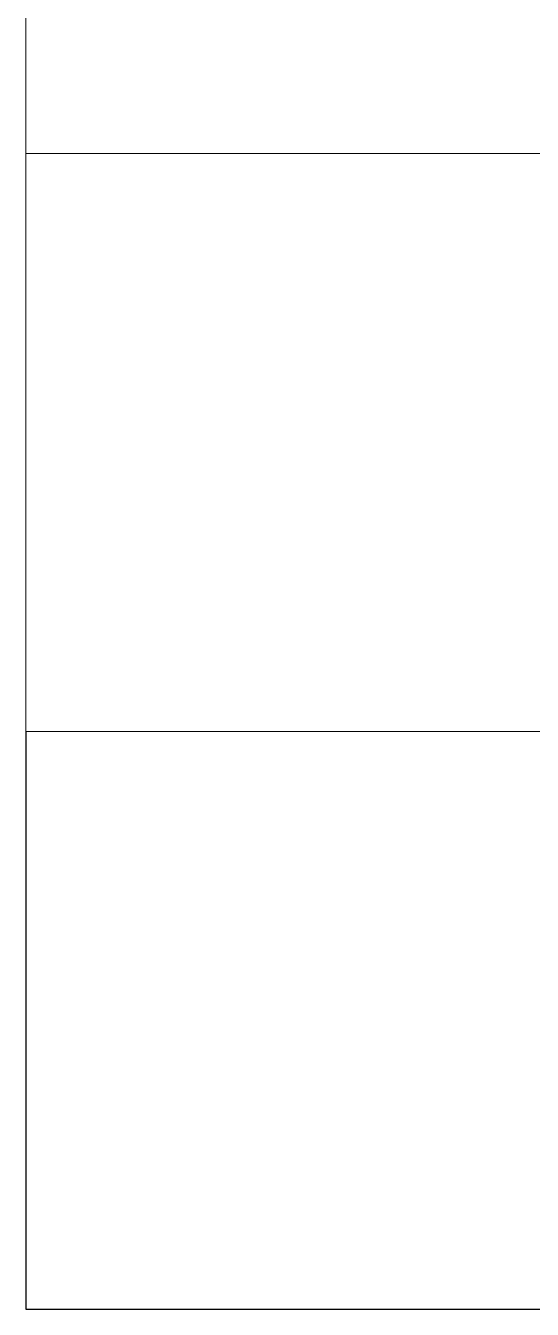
# Model space of a CAD drawing. Header units: millimetres. Extents: x 9 to 5215, y -207 to 4633.
# Drawn here: x 792.3 to 976.2, y 3793 to 4259.5 of the extents above; entities that cross this region are included whole.
import ezdxf

# ---------------------------------------------------------------- set-up
doc = ezdxf.new("R2010")
doc.units = ezdxf.units.MM
doc.layers.add('Рамка', color=1, linetype='Continuous', plot=False)

msp = doc.modelspace()

# ---------------------------------------------------------------- linework, layer by layer
at = {"layer": 'Рамка', "lineweight": 9}
for p, q in [((792.34, 4213.03), (792.34, 4423.03)), ((792.34, 4003.03), (792.34, 4213.03)), ((792.34, 4213.03), (1089.34, 4213.03)), ((792.34, 4003.03), (1089.34, 4003.03))]:
    msp.add_line(p, q, dxfattribs=at)
at = {"layer": 'Рамка'}
for p, q in [((792.34, 4003.03), (792.34, 3793.03)), ((792.34, 3793.03), (1089.34, 3793.03))]:
    msp.add_line(p, q, dxfattribs=at)

doc.saveas('drawing.dxf')
